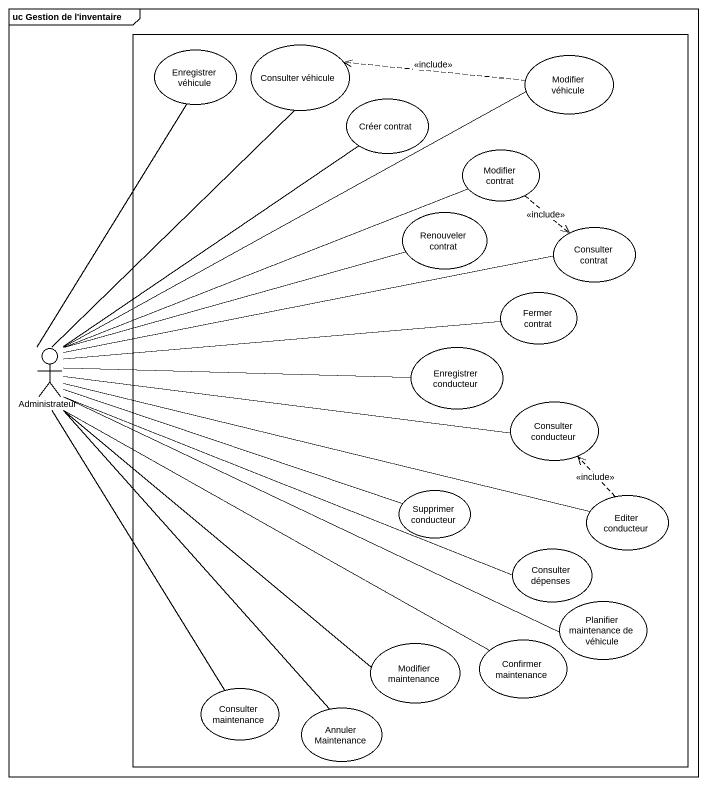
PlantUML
@startuml
mainframe uc Gestion de l'inventaire
rectangle " " as rectangle1 {
  usecase "Enregistrer véhicule" as Enregistrer_véhicule
  usecase "Consulter véhicule" as Consulter_véhicule
  usecase "Modifier véhicule" as Modifier_véhicule
  usecase "Créer contrat" as Créer_contrat
  usecase "Modifier contrat" as Modifier_contrat
  usecase "Renouveler contrat" as Renouveler_contrat
  usecase "Consulter contrat" as Consulter_contrat
  usecase "Fermer contrat" as Fermer_contrat
  usecase "Enregistrer conducteur" as Enregistrer_conducteur
  usecase "Consulter conducteur" as Consulter_conducteur
  usecase "Supprimer conducteur" as Supprimer_conducteur
  usecase "Editer conducteur" as Editer_conducteur
  usecase "Consulter dépenses" as Consulter_dépenses
  usecase "Planifier maintenance de véhicule" as Planifier_maintenance_de
  usecase "Modifier maintenance" as Modifier_maintenance
  usecase "Confirmer maintenance" as Confirmer_maintenance
  usecase "Consulter maintenance" as Consulter_maintenance
  usecase "Annuler Maintenance" as Annuler_Maintenance
}
actor Administrateur
Modifier_véhicule .left.> Consulter_véhicule : <<include>>
Créer_contrat -- Administrateur
Modifier_contrat ..> Consulter_contrat : <<include>>
Administrateur -up- Enregistrer_véhicule
Administrateur -up- Consulter_véhicule
Administrateur -right- Modifier_véhicule
Administrateur -right- Modifier_contrat
Administrateur -right- Renouveler_contrat
Administrateur -right- Consulter_contrat
Administrateur -right- Fermer_contrat
Administrateur -right- Enregistrer_conducteur
Administrateur -right- Consulter_conducteur
Administrateur -right- Supprimer_conducteur
Administrateur -right- Editer_conducteur
Administrateur -right- Consulter_dépenses
Administrateur -right- Planifier_maintenance_de
Administrateur -right- Confirmer_maintenance
Editer_conducteur .up.> Consulter_conducteur : <<include>>
Modifier_maintenance -up- Administrateur
Consulter_maintenance -up- Administrateur
Annuler_Maintenance -up- Administrateur
@enduml
